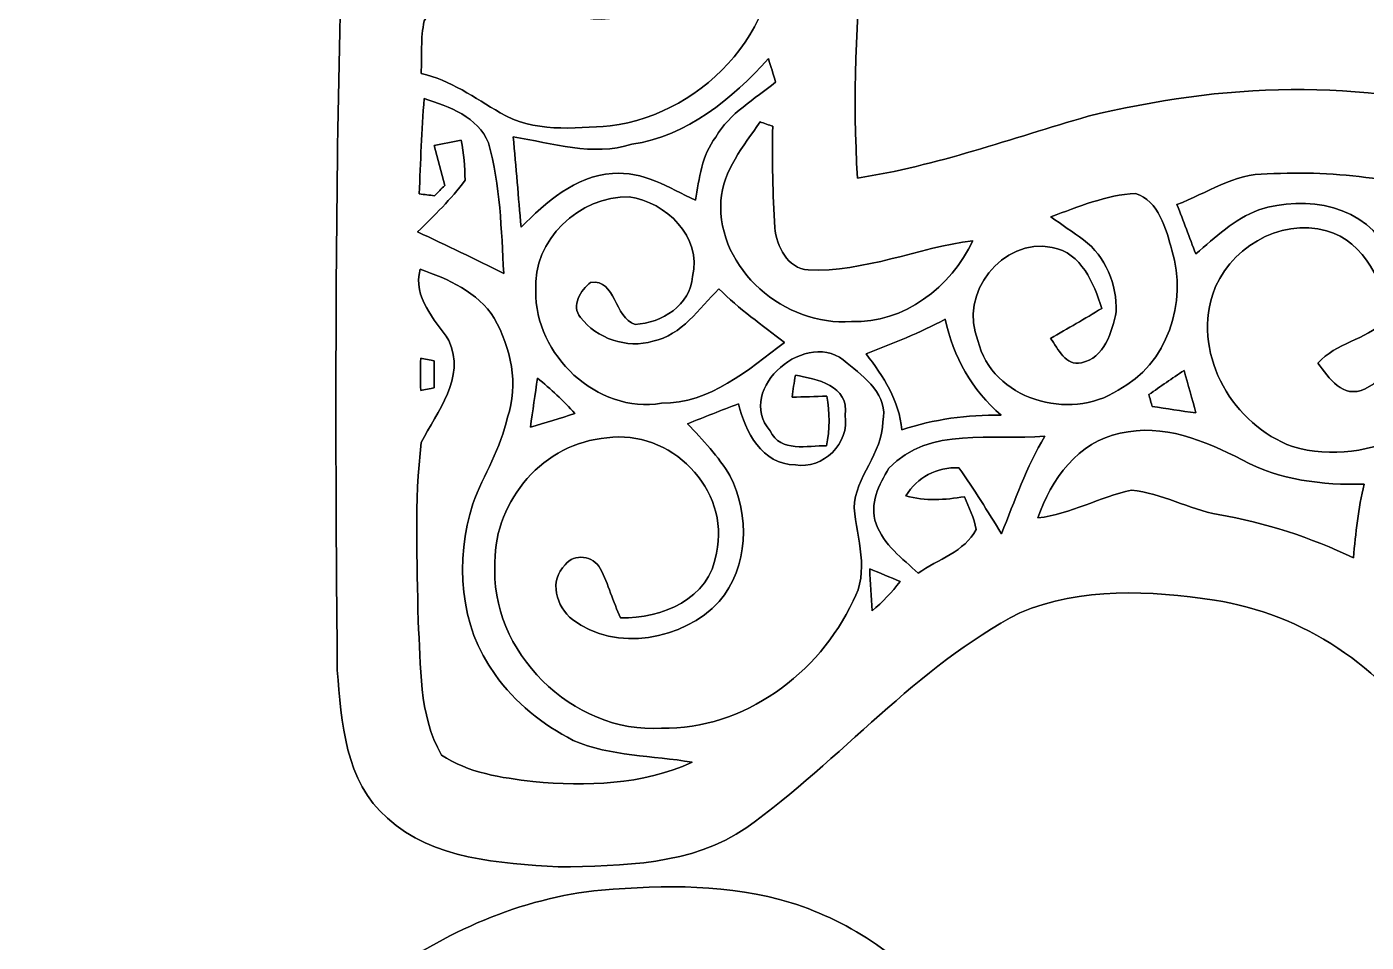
# Model space of a CAD drawing. Header units: centimetres. Extents: x -16.8 to 16.8, y -16.7 to 16.7.
# Drawn here: x 0 to 10.46, y -2.99 to 4.16 of the extents above; entities that cross this region are included whole.
import ezdxf

# ---------------------------------------------------------------- set-up
doc = ezdxf.new("R2010")
doc.units = ezdxf.units.CM
doc.header["$MEASUREMENT"] = 0
doc.layers.add('Layer 1', color=7, linetype='Continuous')

msp = doc.modelspace()

# ---------------------------------------------------------------- linework, layer by layer
at = {"layer": 'Layer 1', "color": 7}
for points, knots in [([(-16.77458, 16.66875), (-16.77458, 16.66875), (16.77458, 16.66875), (16.77458, 16.66875), (16.77458, 16.66875), (16.77458, 16.66875), (16.77458, -16.66875), (16.77458, -16.66875), (16.77458, -16.66875), (16.77458, -16.66875), (-16.77458, -16.66875), (-16.77458, -16.66875), (-16.77458, -16.66875), (-16.77458, -16.66875), (-16.77458, 16.66875), (-16.77458, 16.66875), (-16.77458, 16.66875), (-16.77458, 16.66875), (-16.77458, 16.66875), (-16.77458, 16.66875)], [0, 0, 0, 0, 0.16666667, 0.16666667, 0.16666667, 0.16666667, 0.33333333, 0.33333333, 0.33333333, 0.33333333, 0.5, 0.5, 0.5, 0.5, 0.66666667, 0.66666667, 0.66666667, 0.66666667, 1, 1, 1, 1]), ([(3.86362, 11.79936), (3.42618, 11.62544), (3.15524, 11.18623), (3.04236, 10.74596), (3.04236, 10.74596), (2.70581, 9.63542), (2.65536, 8.46808), (2.56752, 7.31908), (2.56752, 7.31908), (2.40947, 4.59458), (2.39783, 1.86443), (2.42429, -0.86395), (2.42429, -0.86395), (2.45674, -1.26647), (2.48356, -1.73461), (2.81481, -2.01754), (2.81481, -2.01754), (3.17571, -2.34421), (3.6897, -2.36784), (4.14937, -2.39889), (4.14937, -2.39889), (4.64996, -2.38901), (5.19148, -2.38936), (5.62081, -2.09197), (5.62081, -2.09197), (6.35529, -1.56281), (6.94126, -0.83714), (7.753, -0.41451), (7.753, -0.41451), (8.23172, -0.21414), (8.7697, -0.23954), (9.27276, -0.3175), (9.27276, -0.3175), (9.95892, -0.42192), (10.58968, -0.83714), (10.95446, -1.42769), (10.95446, -1.42769), (11.27054, -1.93569), (11.45046, -2.51672), (11.54042, -3.1055), (11.54042, -3.1055), (11.79512, -4.58082), (11.34992, -6.20854), (10.24043, -7.24182), (10.24043, -7.24182), (9.7596, -7.68914), (9.12671, -7.98724), (8.46455, -8.007), (8.46455, -8.007), (7.94949, -8.01229), (7.42456, -7.91633), (6.96877, -7.66833), (6.96877, -7.66833), (6.33942, -7.41504), (6.06919, -6.59836), (6.31155, -5.99228), (6.31155, -5.99228), (6.40927, -5.78908), (6.64845, -5.72805), (6.83895, -5.64092), (6.83895, -5.64092), (7.23053, -5.47158), (7.68985, -5.43595), (8.01158, -5.13609), (8.01158, -5.13609), (7.86377, -4.54025), (7.55015, -3.99521), (7.17268, -3.51684), (7.17268, -3.51684), (6.87035, -3.12138), (6.44102, -2.82751), (5.96653, -2.67899), (5.96653, -2.67899), (5.48887, -2.53083), (4.97911, -2.53965), (4.48627, -2.58057), (4.48627, -2.58057), (3.85445, -2.63913), (3.25826, -2.91042), (2.74849, -3.27872), (2.74849, -3.27872), (1.86655, -3.99521), (1.25201, -5.07894), (1.22202, -6.22723), (1.22202, -6.22723), (1.16805, -7.20831), (1.40159, -8.21161), (1.92687, -9.04557), (1.92687, -9.04557), (3.12138, -11.06805), (5.49698, -12.3003), (7.83484, -12.17436), (7.83484, -12.17436), (8.91222, -12.10698), (9.99913, -11.92953), (10.99114, -11.4868), (10.99114, -11.4868), (12.67636, -10.78477), (14.12275, -9.50454), (14.97683, -7.88635), (14.97683, -7.88635), (15.86371, -6.28721), (16.20485, -4.4002), (16.00447, -2.58798), (16.00447, -2.58798), (15.78363, -0.75001), (14.93449, 1.04881), (13.52479, 2.27189), (13.52479, 2.27189), (12.91449, 2.78553), (12.22446, 3.22862), (11.45011, 3.44558), (11.45011, 3.44558), (10.4267, 3.76943), (9.31757, 3.71475), (8.28499, 3.4611), (8.28499, 3.4611), (7.68844, 3.29001), (7.10071, 3.07269), (6.48476, 2.9785), (6.48476, 2.9785), (6.41032, 4.22557), (6.57966, 5.47017), (6.82766, 6.68972), (6.82766, 6.68972), (7.69373, 6.57296), (8.55521, 6.35741), (9.4361, 6.41244), (9.4361, 6.41244), (10.18611, 6.45936), (10.93399, 6.62622), (11.61803, 6.94161), (11.61803, 6.94161), (12.30348, 7.27957), (12.94483, 7.75441), (13.3664, 8.40105), (13.3664, 8.40105), (13.68213, 8.8713), (13.79996, 9.46185), (13.72164, 10.02101), (13.72164, 10.02101), (13.65567, 10.59356), (13.48775, 11.17), (13.16708, 11.65366), (13.16708, 11.65366), (13.09829, 11.83252), (12.85734, 11.88649), (12.71517, 11.7669), (12.71517, 11.7669), (12.40861, 11.49632), (12.12497, 11.19046), (11.76408, 10.98973), (11.76408, 10.98973), (11.33122, 10.7255), (10.83028, 10.61297), (10.34097, 10.50678), (10.34097, 10.50678), (9.88836, 10.40271), (9.41811, 10.40694), (8.95844, 10.44293), (8.95844, 10.44293), (8.48854, 10.49514), (8.07332, 10.72938), (7.6581, 10.93611), (7.6581, 10.93611), (6.89504, 11.32205), (6.16303, 11.83605), (5.29872, 11.96411), (5.29872, 11.96411), (4.81718, 11.99586), (4.31024, 12.01279), (3.86362, 11.79936)], [0, 0, 0, 0, 0.02272727, 0.02272727, 0.02272727, 0.02272727, 0.04545455, 0.04545455, 0.04545455, 0.04545455, 0.06818182, 0.06818182, 0.06818182, 0.06818182, 0.09090909, 0.09090909, 0.09090909, 0.09090909, 0.11363636, 0.11363636, 0.11363636, 0.11363636, 0.13636364, 0.13636364, 0.13636364, 0.13636364, 0.15909091, 0.15909091, 0.15909091, 0.15909091, 0.18181818, 0.18181818, 0.18181818, 0.18181818, 0.20454545, 0.20454545, 0.20454545, 0.20454545, 0.22727273, 0.22727273, 0.22727273, 0.22727273, 0.25, 0.25, 0.25, 0.25, 0.27272727, 0.27272727, 0.27272727, 0.27272727, 0.29545455, 0.29545455, 0.29545455, 0.29545455, 0.31818182, 0.31818182, 0.31818182, 0.31818182, 0.34090909, 0.34090909, 0.34090909, 0.34090909, 0.36363636, 0.36363636, 0.36363636, 0.36363636, 0.38636364, 0.38636364, 0.38636364, 0.38636364, 0.40909091, 0.40909091, 0.40909091, 0.40909091, 0.43181818, 0.43181818, 0.43181818, 0.43181818, 0.45454545, 0.45454545, 0.45454545, 0.45454545, 0.47727273, 0.47727273, 0.47727273, 0.47727273, 0.5, 0.5, 0.5, 0.5, 0.52272727, 0.52272727, 0.52272727, 0.52272727, 0.54545455, 0.54545455, 0.54545455, 0.54545455, 0.56818182, 0.56818182, 0.56818182, 0.56818182, 0.59090909, 0.59090909, 0.59090909, 0.59090909, 0.61363636, 0.61363636, 0.61363636, 0.61363636, 0.63636364, 0.63636364, 0.63636364, 0.63636364, 0.65909091, 0.65909091, 0.65909091, 0.65909091, 0.68181818, 0.68181818, 0.68181818, 0.68181818, 0.70454545, 0.70454545, 0.70454545, 0.70454545, 0.72727273, 0.72727273, 0.72727273, 0.72727273, 0.75, 0.75, 0.75, 0.75, 0.77272727, 0.77272727, 0.77272727, 0.77272727, 0.79545455, 0.79545455, 0.79545455, 0.79545455, 0.81818182, 0.81818182, 0.81818182, 0.81818182, 0.84090909, 0.84090909, 0.84090909, 0.84090909, 0.86363636, 0.86363636, 0.86363636, 0.86363636, 0.88636364, 0.88636364, 0.88636364, 0.88636364, 0.90909091, 0.90909091, 0.90909091, 0.90909091, 0.93181818, 0.93181818, 0.93181818, 0.93181818, 0.95454545, 0.95454545, 0.95454545, 0.95454545, 1, 1, 1, 1]), ([(3.85833, 5.09764), (3.82623, 5.68819), (4.51203, 6.11681), (5.04754, 5.92843), (5.04754, 5.92843), (5.45112, 5.78591), (5.77709, 5.40985), (5.82154, 4.97769), (5.82154, 4.97769), (5.96688, 4.20476), (5.29978, 3.47768), (4.55436, 3.38561), (4.55436, 3.38561), (4.27037, 3.36832), (3.9497, 3.33163), (3.6957, 3.48933), (3.6957, 3.48933), (3.49603, 3.60398), (3.30764, 3.74474), (3.07799, 3.79518), (3.07799, 3.79518), (3.08751, 3.93206), (3.07199, 4.07141), (3.10268, 4.20546), (3.10268, 4.20546), (3.18206, 4.33246), (3.33798, 4.40126), (3.39055, 4.54801), (3.39055, 4.54801), (3.43606, 4.74733), (3.3274, 4.92372), (3.2512, 5.09729), (3.2512, 5.09729), (3.37538, 5.15373), (3.49779, 5.21476), (3.61844, 5.27932), (3.61844, 5.27932), (3.63537, 5.07224), (3.64419, 4.85211), (3.75391, 4.66937), (3.75391, 4.66937), (3.93277, 4.38221), (4.26402, 4.15996), (4.61574, 4.2351), (4.61574, 4.2351), (4.92407, 4.29366), (5.20171, 4.52191), (5.3019, 4.82247), (5.3019, 4.82247), (5.36681, 4.96676), (5.34106, 5.15161), (5.22711, 5.26344), (5.22711, 5.26344), (5.11351, 5.33083), (4.97417, 5.27085), (4.85211, 5.26133), (4.85211, 5.26133), (4.90008, 5.06201), (5.00204, 4.88386), (5.08564, 4.69829), (5.08564, 4.69829), (4.90149, 4.54378), (4.69477, 4.35928), (4.43159, 4.39879), (4.43159, 4.39879), (4.10951, 4.45664), (3.8354, 4.76285), (3.85833, 5.09764)], [0, 0, 0, 0, 0.05555556, 0.05555556, 0.05555556, 0.05555556, 0.11111111, 0.11111111, 0.11111111, 0.11111111, 0.16666667, 0.16666667, 0.16666667, 0.16666667, 0.22222222, 0.22222222, 0.22222222, 0.22222222, 0.27777778, 0.27777778, 0.27777778, 0.27777778, 0.33333333, 0.33333333, 0.33333333, 0.33333333, 0.38888889, 0.38888889, 0.38888889, 0.38888889, 0.44444444, 0.44444444, 0.44444444, 0.44444444, 0.5, 0.5, 0.5, 0.5, 0.55555556, 0.55555556, 0.55555556, 0.55555556, 0.61111111, 0.61111111, 0.61111111, 0.61111111, 0.66666667, 0.66666667, 0.66666667, 0.66666667, 0.72222222, 0.72222222, 0.72222222, 0.72222222, 0.77777778, 0.77777778, 0.77777778, 0.77777778, 0.83333333, 0.83333333, 0.83333333, 0.83333333, 0.88888889, 0.88888889, 0.88888889, 0.88888889, 1, 1, 1, 1]), ([(4.7244, 3.24238), (5.15549, 3.30835), (5.50686, 3.59657), (5.78979, 3.91231), (5.78979, 3.91231), (5.80849, 3.85092), (5.82718, 3.78954), (5.84553, 3.72745), (5.84553, 3.72745), (5.68254, 3.5941), (5.48711, 3.4865), (5.3788, 3.29918), (5.3788, 3.29918), (5.26909, 3.15736), (5.25074, 2.97497), (5.21935, 2.80529), (5.21935, 2.80529), (5.01438, 2.90442), (4.80977, 3.0353), (4.57129, 3.01378), (4.57129, 3.01378), (4.27814, 2.99438), (4.05589, 2.79012), (3.85868, 2.59503), (3.85868, 2.59503), (3.83681, 2.82998), (3.82094, 3.06493), (3.79765, 3.29953), (3.79765, 3.29953), (4.10281, 3.25155), (4.41748, 3.14572), (4.7244, 3.24238)], [0, 0, 0, 0, 0.11111111, 0.11111111, 0.11111111, 0.11111111, 0.22222222, 0.22222222, 0.22222222, 0.22222222, 0.33333333, 0.33333333, 0.33333333, 0.33333333, 0.44444444, 0.44444444, 0.44444444, 0.44444444, 0.55555556, 0.55555556, 0.55555556, 0.55555556, 0.66666667, 0.66666667, 0.66666667, 0.66666667, 0.77777778, 0.77777778, 0.77777778, 0.77777778, 1, 1, 1, 1]), ([(3.10303, 3.59869), (3.296, 3.53871), (3.52319, 3.45475), (3.60362, 3.25261), (3.60362, 3.25261), (3.69782, 2.92206), (3.70417, 2.57457), (3.72357, 2.23379), (3.72357, 2.23379), (3.50097, 2.34562), (3.27589, 2.45286), (3.05082, 2.55834), (3.05082, 2.55834), (3.18064, 2.6864), (3.31329, 2.8134), (3.42124, 2.96122), (3.42124, 2.96122), (3.42124, 3.06811), (3.4103, 3.17183), (3.39125, 3.27589), (3.39125, 3.27589), (3.3207, 3.26214), (3.25049, 3.24767), (3.18064, 3.2325), (3.18064, 3.2325), (3.2064, 3.12808), (3.23568, 3.02472), (3.2639, 2.92135), (3.2639, 2.92135), (3.23674, 2.89454), (3.20992, 2.86808), (3.18347, 2.84092), (3.18347, 2.84092), (3.1436, 2.84586), (3.10374, 2.85044), (3.06423, 2.85503), (3.06423, 2.85503), (3.07375, 3.10303), (3.08151, 3.35139), (3.10303, 3.59869)], [0, 0, 0, 0, 0.09090909, 0.09090909, 0.09090909, 0.09090909, 0.18181818, 0.18181818, 0.18181818, 0.18181818, 0.27272727, 0.27272727, 0.27272727, 0.27272727, 0.36363636, 0.36363636, 0.36363636, 0.36363636, 0.45454545, 0.45454545, 0.45454545, 0.45454545, 0.54545455, 0.54545455, 0.54545455, 0.54545455, 0.63636364, 0.63636364, 0.63636364, 0.63636364, 0.72727273, 0.72727273, 0.72727273, 0.72727273, 0.81818182, 0.81818182, 0.81818182, 0.81818182, 1, 1, 1, 1]), ([(5.41831, 2.8), (5.43525, 3.04094), (5.59506, 3.22651), (5.72523, 3.41701), (5.72523, 3.41701), (5.74992, 3.40854), (5.79931, 3.39161), (5.82401, 3.38314), (5.82401, 3.38314), (5.81519, 3.11926), (5.82471, 2.85503), (5.84024, 2.59115), (5.84024, 2.59115), (5.85364, 2.4451), (5.93725, 2.27436), (6.10023, 2.26131), (6.10023, 2.26131), (6.5405, 2.24296), (6.95325, 2.43381), (7.3847, 2.48991), (7.3847, 2.48991), (7.21642, 2.12972), (6.84742, 1.84044), (6.43714, 1.85984), (6.43714, 1.85984), (5.92137, 1.81575), (5.38833, 2.26766), (5.41831, 2.8)], [0, 0, 0, 0, 0.125, 0.125, 0.125, 0.125, 0.25, 0.25, 0.25, 0.25, 0.375, 0.375, 0.375, 0.375, 0.5, 0.5, 0.5, 0.5, 0.625, 0.625, 0.625, 0.625, 0.75, 0.75, 0.75, 0.75, 1, 1, 1, 1]), ([(8.97925, 2.77213), (9.21103, 2.85891), (9.42552, 3.01731), (9.6841, 3.01061), (9.6841, 3.01061), (10.23302, 3.04518), (10.78195, 2.95557), (11.30935, 2.80741), (11.30935, 2.80741), (11.43035, 2.44757), (11.51431, 2.04858), (11.37144, 1.68063), (11.37144, 1.68063), (11.18023, 1.08479), (10.48667, 0.70062), (9.88095, 0.883), (9.88095, 0.883), (9.41917, 1.05163), (9.10766, 1.58044), (9.25548, 2.06587), (9.25548, 2.06587), (9.37366, 2.42394), (9.77618, 2.67088), (10.14765, 2.56716), (10.14765, 2.56716), (10.44187, 2.48144), (10.6172, 2.15441), (10.59674, 1.85984), (10.59674, 1.85984), (10.45069, 1.71344), (10.21962, 1.69333), (10.07992, 1.53353), (10.07992, 1.53353), (10.16847, 1.41817), (10.26689, 1.25095), (10.44928, 1.33315), (10.44928, 1.33315), (10.82887, 1.52471), (10.83345, 2.05564), (10.63766, 2.38301), (10.63766, 2.38301), (10.46727, 2.76789), (9.98291, 2.8508), (9.61743, 2.7305), (9.61743, 2.7305), (9.42728, 2.65783), (9.277, 2.51778), (9.12636, 2.38619), (9.12636, 2.38619), (9.07803, 2.51531), (9.02829, 2.64372), (8.97925, 2.77213)], [0, 0, 0, 0, 0.07142857, 0.07142857, 0.07142857, 0.07142857, 0.14285714, 0.14285714, 0.14285714, 0.14285714, 0.21428571, 0.21428571, 0.21428571, 0.21428571, 0.28571429, 0.28571429, 0.28571429, 0.28571429, 0.35714286, 0.35714286, 0.35714286, 0.35714286, 0.42857143, 0.42857143, 0.42857143, 0.42857143, 0.5, 0.5, 0.5, 0.5, 0.57142857, 0.57142857, 0.57142857, 0.57142857, 0.64285714, 0.64285714, 0.64285714, 0.64285714, 0.71428571, 0.71428571, 0.71428571, 0.71428571, 0.78571429, 0.78571429, 0.78571429, 0.78571429, 0.85714286, 0.85714286, 0.85714286, 0.85714286, 1, 1, 1, 1]), ([(3.97404, 2.09903), (3.94547, 2.49308), (4.31694, 2.84163), (4.70323, 2.83281), (4.70323, 2.83281), (4.99145, 2.78871), (5.27085, 2.52342), (5.19818, 2.20945), (5.19818, 2.20945), (5.18019, 1.98543), (4.95723, 1.8482), (4.75051, 1.83586), (4.75051, 1.83586), (4.58329, 1.88771), (4.60093, 2.19251), (4.40196, 2.16394), (4.40196, 2.16394), (4.324, 2.10361), (4.24639, 1.98155), (4.32294, 1.89054), (4.32294, 1.89054), (4.44747, 1.72438), (4.68736, 1.64641), (4.88774, 1.70427), (4.88774, 1.70427), (5.11316, 1.75189), (5.24863, 1.95968), (5.4035, 2.11349), (5.4035, 2.11349), (5.56048, 1.95827), (5.73969, 1.8288), (5.91573, 1.6958), (5.91573, 1.6958), (5.63316, 1.48272), (5.33259, 1.21673), (4.95582, 1.22061), (4.95582, 1.22061), (4.45206, 1.1363), (3.96311, 1.59985), (3.97404, 2.09903)], [0, 0, 0, 0, 0.09090909, 0.09090909, 0.09090909, 0.09090909, 0.18181818, 0.18181818, 0.18181818, 0.18181818, 0.27272727, 0.27272727, 0.27272727, 0.27272727, 0.36363636, 0.36363636, 0.36363636, 0.36363636, 0.45454545, 0.45454545, 0.45454545, 0.45454545, 0.54545455, 0.54545455, 0.54545455, 0.54545455, 0.63636364, 0.63636364, 0.63636364, 0.63636364, 0.72727273, 0.72727273, 0.72727273, 0.72727273, 0.81818182, 0.81818182, 0.81818182, 0.81818182, 1, 1, 1, 1]), ([(7.99536, 2.67688), (8.20914, 2.75378), (8.4261, 2.84727), (8.6554, 2.85891), (8.6554, 2.85891), (8.83673, 2.80035), (8.89494, 2.58057), (8.93939, 2.41547), (8.93939, 2.41547), (9.06286, 2.01083), (8.90658, 1.52329), (8.51888, 1.32292), (8.51888, 1.32292), (8.1407, 1.07562), (7.53322, 1.25024), (7.42527, 1.71062), (7.42527, 1.71062), (7.27357, 2.07222), (7.61365, 2.51778), (8.00488, 2.43664), (8.00488, 2.43664), (8.23489, 2.39395), (8.32944, 2.15935), (8.39188, 1.96144), (8.39188, 1.96144), (8.26064, 1.87995), (8.12553, 1.80516), (7.99253, 1.72649), (7.99253, 1.72649), (8.05356, 1.64712), (8.1086, 1.50742), (8.23313, 1.53705), (8.23313, 1.53705), (8.41093, 1.57268), (8.47443, 1.77765), (8.50477, 1.93463), (8.50477, 1.93463), (8.51112, 2.14524), (8.42186, 2.36749), (8.25041, 2.4959), (8.25041, 2.4959), (8.16681, 2.5587), (8.07826, 2.61373), (7.99536, 2.67688)], [0, 0, 0, 0, 0.08333333, 0.08333333, 0.08333333, 0.08333333, 0.16666667, 0.16666667, 0.16666667, 0.16666667, 0.25, 0.25, 0.25, 0.25, 0.33333333, 0.33333333, 0.33333333, 0.33333333, 0.41666667, 0.41666667, 0.41666667, 0.41666667, 0.5, 0.5, 0.5, 0.5, 0.58333333, 0.58333333, 0.58333333, 0.58333333, 0.66666667, 0.66666667, 0.66666667, 0.66666667, 0.75, 0.75, 0.75, 0.75, 0.83333333, 0.83333333, 0.83333333, 0.83333333, 1, 1, 1, 1]), ([(3.07022, 2.2673), (3.2893, 2.1904), (3.52072, 2.09091), (3.64949, 1.88524), (3.64949, 1.88524), (3.7779, 1.65347), (3.84281, 1.36878), (3.7532, 1.1116), (3.7532, 1.1116), (3.70311, 0.87136), (3.56658, 0.66393), (3.48262, 0.43568), (3.48262, 0.43568), (3.34292, -0.00141), (3.37573, -0.51999), (3.65548, -0.89676), (3.65548, -0.89676), (3.81071, -1.11654), (4.02766, -1.2887), (4.26649, -1.41076), (4.26649, -1.41076), (4.55683, -1.53952), (4.88597, -1.52612), (5.19359, -1.58221), (5.19359, -1.58221), (4.80483, -1.76107), (4.36986, -1.77024), (3.95146, -1.73214), (3.95146, -1.73214), (3.70558, -1.70251), (3.44734, -1.66723), (3.23744, -1.52541), (3.23744, -1.52541), (3.05506, -1.20862), (3.07975, -0.82832), (3.0547, -0.47696), (3.0547, -0.47696), (3.04941, -0.01341), (3.02225, 0.45332), (3.0801, 0.9144), (3.0801, 0.9144), (3.20075, 1.15852), (3.42971, 1.4164), (3.2953, 1.71168), (3.2953, 1.71168), (3.1817, 1.88136), (3.01449, 2.04364), (3.07022, 2.2673)], [0, 0, 0, 0, 0.07692308, 0.07692308, 0.07692308, 0.07692308, 0.15384615, 0.15384615, 0.15384615, 0.15384615, 0.23076923, 0.23076923, 0.23076923, 0.23076923, 0.30769231, 0.30769231, 0.30769231, 0.30769231, 0.38461538, 0.38461538, 0.38461538, 0.38461538, 0.46153846, 0.46153846, 0.46153846, 0.46153846, 0.53846154, 0.53846154, 0.53846154, 0.53846154, 0.61538462, 0.61538462, 0.61538462, 0.61538462, 0.69230769, 0.69230769, 0.69230769, 0.69230769, 0.76923077, 0.76923077, 0.76923077, 0.76923077, 0.84615385, 0.84615385, 0.84615385, 0.84615385, 1, 1, 1, 1]), ([(5.80319, 1.00542), (5.52203, 1.32997), (6.09988, 1.82598), (6.40327, 1.53423), (6.40327, 1.53423), (6.5405, 1.42628), (6.72924, 1.27952), (6.68267, 1.07668), (6.68267, 1.07668), (6.68232, 0.82868), (6.46606, 0.6477), (6.4583, 0.40393), (6.4583, 0.40393), (6.48018, 0.16369), (6.58177, -0.09243), (6.45054, -0.32209), (6.45054, -0.32209), (6.18525, -0.89112), (5.59823, -1.32821), (4.95512, -1.31516), (4.95512, -1.31516), (4.2612, -1.36278), (3.60715, -0.71614), (3.65513, -0.01905), (3.65513, -0.01905), (3.65054, 0.46214), (4.04178, 0.91652), (4.52826, 0.94968), (4.52826, 0.94968), (5.01791, 1.02482), (5.49875, 0.55033), (5.38339, 0.05115), (5.38339, 0.05115), (5.33047, -0.3115), (4.95829, -0.45967), (4.63515, -0.45544), (4.63515, -0.45544), (4.57729, -0.32844), (4.54025, -0.19226), (4.4771, -0.06809), (4.4771, -0.06809), (4.42454, 0.02822), (4.27143, 0.05256), (4.20299, -0.04022), (4.20299, -0.04022), (4.07423, -0.16016), (4.13385, -0.37042), (4.25979, -0.46743), (4.25979, -0.46743), (4.59811, -0.72566), (5.12621, -0.63006), (5.40526, -0.32632), (5.40526, -0.32632), (5.63668, -0.05609), (5.64515, 0.34678), (5.48922, 0.65546), (5.48922, 0.65546), (5.39821, 0.80645), (5.27791, 0.9338), (5.15832, 1.06116), (5.15832, 1.06116), (5.29026, 1.11337), (5.42255, 1.16558), (5.55519, 1.21673), (5.55519, 1.21673), (5.61022, 1.00013), (5.73793, 0.74224), (6.00004, 0.74013), (6.00004, 0.74013), (6.21524, 0.70168), (6.42726, 0.90946), (6.38775, 1.12677), (6.38775, 1.12677), (6.42514, 1.35749), (6.16232, 1.41217), (6.00004, 1.43969), (6.00004, 1.43969), (5.99087, 1.38289), (5.98205, 1.32609), (5.97394, 1.26929), (5.97394, 1.26929), (6.06425, 1.26929), (6.15456, 1.27247), (6.24487, 1.27706), (6.24487, 1.27706), (6.27133, 1.14829), (6.26816, 1.01671), (6.24346, 0.88794), (6.24346, 0.88794), (6.09353, 0.89253), (5.88504, 0.83256), (5.80319, 1.00542)], [0, 0, 0, 0, 0.04166667, 0.04166667, 0.04166667, 0.04166667, 0.08333333, 0.08333333, 0.08333333, 0.08333333, 0.125, 0.125, 0.125, 0.125, 0.16666667, 0.16666667, 0.16666667, 0.16666667, 0.20833333, 0.20833333, 0.20833333, 0.20833333, 0.25, 0.25, 0.25, 0.25, 0.29166667, 0.29166667, 0.29166667, 0.29166667, 0.33333333, 0.33333333, 0.33333333, 0.33333333, 0.375, 0.375, 0.375, 0.375, 0.41666667, 0.41666667, 0.41666667, 0.41666667, 0.45833333, 0.45833333, 0.45833333, 0.45833333, 0.5, 0.5, 0.5, 0.5, 0.54166667, 0.54166667, 0.54166667, 0.54166667, 0.58333333, 0.58333333, 0.58333333, 0.58333333, 0.625, 0.625, 0.625, 0.625, 0.66666667, 0.66666667, 0.66666667, 0.66666667, 0.70833333, 0.70833333, 0.70833333, 0.70833333, 0.75, 0.75, 0.75, 0.75, 0.79166667, 0.79166667, 0.79166667, 0.79166667, 0.83333333, 0.83333333, 0.83333333, 0.83333333, 0.875, 0.875, 0.875, 0.875, 0.91666667, 0.91666667, 0.91666667, 0.91666667, 1, 1, 1, 1]), ([(7.17056, 1.87643), (7.23089, 1.58327), (7.38082, 1.32186), (7.60659, 1.12748), (7.60659, 1.12748), (7.34307, 1.12924), (7.08166, 1.09855), (6.83225, 1.01353), (6.83225, 1.01353), (6.81002, 1.24072), (6.68831, 1.43192), (6.55179, 1.6069), (6.55179, 1.6069), (6.76169, 1.68734), (6.97124, 1.77094), (7.17056, 1.87643)], [0, 0, 0, 0, 0.2, 0.2, 0.2, 0.2, 0.4, 0.4, 0.4, 0.4, 0.6, 0.6, 0.6, 0.6, 1, 1, 1, 1]), ([(3.07552, 1.57163), (3.10127, 1.56669), (3.15313, 1.55681), (3.17923, 1.55222), (3.17923, 1.55222), (3.17923, 1.49931), (3.17923, 1.39347), (3.17923, 1.34056), (3.17923, 1.34056), (3.15313, 1.33597), (3.10127, 1.32609), (3.07552, 1.32115), (3.07552, 1.32115), (3.07269, 1.40476), (3.07269, 1.48837), (3.07552, 1.57163)], [0, 0, 0, 0, 0.2, 0.2, 0.2, 0.2, 0.4, 0.4, 0.4, 0.4, 0.6, 0.6, 0.6, 0.6, 1, 1, 1, 1]), ([(8.75982, 1.28799), (8.85049, 1.35184), (8.94186, 1.41534), (9.03429, 1.47673), (9.03429, 1.47673), (9.06533, 1.36596), (9.09743, 1.25589), (9.12707, 1.14476), (9.12707, 1.14476), (9.01277, 1.16134), (8.89811, 1.17934), (8.78522, 1.19662), (8.78522, 1.19662), (8.77887, 1.2192), (8.76617, 1.26506), (8.75982, 1.28799)], [0, 0, 0, 0, 0.2, 0.2, 0.2, 0.2, 0.4, 0.4, 0.4, 0.4, 0.6, 0.6, 0.6, 0.6, 1, 1, 1, 1]), ([(3.98709, 1.41781), (4.08975, 1.33138), (4.19135, 1.24213), (4.27955, 1.14018), (4.27955, 1.14018), (4.16348, 1.1049), (4.04812, 1.06786), (3.93206, 1.03293), (3.93206, 1.03293), (3.95005, 1.16134), (3.96769, 1.29011), (3.98709, 1.41781)], [0, 0, 0, 0, 0.25, 0.25, 0.25, 0.25, 0.5, 0.5, 0.5, 0.5, 1, 1, 1, 1]), ([(6.73065, 0.71367), (7.04391, 1.04599), (7.54204, 0.92675), (7.94702, 0.96308), (7.94702, 0.96308), (7.8038, 0.72319), (7.71278, 0.46002), (7.60942, 0.20179), (7.60942, 0.20179), (7.50147, 0.37536), (7.39528, 0.54998), (7.27675, 0.71649), (7.27675, 0.71649), (7.10212, 0.72496), (6.95219, 0.64241), (6.86364, 0.49777), (6.86364, 0.49777), (7.01252, 0.45508), (7.1688, 0.46708), (7.32014, 0.49071), (7.32014, 0.49071), (7.35295, 0.40746), (7.39634, 0.32597), (7.41151, 0.23636), (7.41151, 0.23636), (7.32437, 0.06103), (7.10988, 0.00317), (6.95819, -0.10689), (6.95819, -0.10689), (6.83824, 0.01094), (6.68655, 0.11501), (6.63046, 0.28011), (6.63046, 0.28011), (6.57472, 0.43533), (6.65233, 0.58632), (6.73065, 0.71367)], [0, 0, 0, 0, 0.1, 0.1, 0.1, 0.1, 0.2, 0.2, 0.2, 0.2, 0.3, 0.3, 0.3, 0.3, 0.4, 0.4, 0.4, 0.4, 0.5, 0.5, 0.5, 0.5, 0.6, 0.6, 0.6, 0.6, 0.7, 0.7, 0.7, 0.7, 0.8, 0.8, 0.8, 0.8, 1, 1, 1, 1]), ([(8.53511, 0.98601), (8.87024, 1.06751), (9.19586, 0.92675), (9.48866, 0.77893), (9.48866, 0.77893), (9.77935, 0.61983), (10.11414, 0.58103), (10.44116, 0.58879), (10.44116, 0.58879), (10.39248, 0.4004), (10.37484, 0.20673), (10.3565, 0.01376), (10.3565, 0.01376), (10.02206, 0.17321), (9.66752, 0.29034), (9.30169, 0.35101), (9.30169, 0.35101), (9.06956, 0.3937), (8.86107, 0.51894), (8.62471, 0.54116), (8.62471, 0.54116), (8.37424, 0.49036), (8.15058, 0.35454), (7.89411, 0.32561), (7.89411, 0.32561), (7.99324, 0.62336), (8.21055, 0.92322), (8.53511, 0.98601)], [0, 0, 0, 0, 0.125, 0.125, 0.125, 0.125, 0.25, 0.25, 0.25, 0.25, 0.375, 0.375, 0.375, 0.375, 0.5, 0.5, 0.5, 0.5, 0.625, 0.625, 0.625, 0.625, 0.75, 0.75, 0.75, 0.75, 1, 1, 1, 1]), ([(6.58036, -0.07267), (6.65974, -0.10407), (6.73876, -0.13688), (6.81778, -0.1711), (6.81778, -0.1711), (6.75358, -0.25506), (6.6802, -0.33126), (6.59941, -0.39934), (6.59941, -0.39934), (6.59201, -0.28998), (6.58566, -0.18133), (6.58036, -0.07267)], [0, 0, 0, 0, 0.25, 0.25, 0.25, 0.25, 0.5, 0.5, 0.5, 0.5, 1, 1, 1, 1])]:
    msp.add_open_spline(points, degree=3, knots=knots, dxfattribs=at)
at = {"layer": 'Layer 1', "color": 251}
for points, knots in [([(3.86362, 11.79936), (4.31024, 12.01279), (4.81718, 11.99586), (5.29872, 11.96411), (5.29872, 11.96411), (6.16303, 11.83605), (6.89504, 11.32205), (7.6581, 10.93611), (7.6581, 10.93611), (8.07332, 10.72938), (8.48854, 10.49514), (8.95844, 10.44293), (8.95844, 10.44293), (9.41811, 10.40694), (9.88836, 10.40271), (10.34097, 10.50678), (10.34097, 10.50678), (10.83028, 10.61297), (11.33122, 10.7255), (11.76408, 10.98973), (11.76408, 10.98973), (12.12497, 11.19046), (12.40861, 11.49632), (12.71517, 11.7669), (12.71517, 11.7669), (12.85734, 11.88649), (13.09829, 11.83252), (13.16708, 11.65366), (13.16708, 11.65366), (13.48775, 11.17), (13.65567, 10.59356), (13.72164, 10.02101), (13.72164, 10.02101), (13.79996, 9.46185), (13.68213, 8.8713), (13.3664, 8.40105), (13.3664, 8.40105), (12.94483, 7.75441), (12.30348, 7.27957), (11.61803, 6.94161), (11.61803, 6.94161), (10.93399, 6.62622), (10.18611, 6.45936), (9.4361, 6.41244), (9.4361, 6.41244), (8.55521, 6.35741), (7.69373, 6.57296), (6.82766, 6.68972), (6.82766, 6.68972), (6.57966, 5.47017), (6.41032, 4.22557), (6.48476, 2.9785), (6.48476, 2.9785), (7.10071, 3.07269), (7.68844, 3.29001), (8.28499, 3.4611), (8.28499, 3.4611), (9.31757, 3.71475), (10.4267, 3.76943), (11.45011, 3.44558), (11.45011, 3.44558), (12.22446, 3.22862), (12.91449, 2.78553), (13.52479, 2.27189), (13.52479, 2.27189), (14.93449, 1.04881), (15.78363, -0.75001), (16.00447, -2.58798), (16.00447, -2.58798), (16.20485, -4.4002), (15.86371, -6.28721), (14.97683, -7.88635), (14.97683, -7.88635), (14.12275, -9.50454), (12.67636, -10.78477), (10.99114, -11.4868), (10.99114, -11.4868), (9.99913, -11.92953), (8.91222, -12.10698), (7.83484, -12.17436), (7.83484, -12.17436), (5.49698, -12.3003), (3.12138, -11.06805), (1.92687, -9.04557), (1.92687, -9.04557), (1.40159, -8.21161), (1.16805, -7.20831), (1.22202, -6.22723), (1.22202, -6.22723), (1.25201, -5.07894), (1.86655, -3.99521), (2.74849, -3.27872), (2.74849, -3.27872), (3.25826, -2.91042), (3.85445, -2.63913), (4.48627, -2.58057), (4.48627, -2.58057), (4.97911, -2.53965), (5.48887, -2.53083), (5.96653, -2.67899), (5.96653, -2.67899), (6.44102, -2.82751), (6.87035, -3.12138), (7.17268, -3.51684), (7.17268, -3.51684), (7.55015, -3.99521), (7.86377, -4.54025), (8.01158, -5.13609), (8.01158, -5.13609), (7.68985, -5.43595), (7.23053, -5.47158), (6.83895, -5.64092), (6.83895, -5.64092), (6.64845, -5.72805), (6.40927, -5.78908), (6.31155, -5.99228), (6.31155, -5.99228), (6.06919, -6.59836), (6.33942, -7.41504), (6.96877, -7.66833), (6.96877, -7.66833), (7.42456, -7.91633), (7.94949, -8.01229), (8.46455, -8.007), (8.46455, -8.007), (9.12671, -7.98724), (9.7596, -7.68914), (10.24043, -7.24182), (10.24043, -7.24182), (11.34992, -6.20854), (11.79512, -4.58082), (11.54042, -3.1055), (11.54042, -3.1055), (11.45046, -2.51672), (11.27054, -1.93569), (10.95446, -1.42769), (10.95446, -1.42769), (10.58968, -0.83714), (9.95892, -0.42192), (9.27276, -0.3175), (9.27276, -0.3175), (8.7697, -0.23954), (8.23172, -0.21414), (7.753, -0.41451), (7.753, -0.41451), (6.94126, -0.83714), (6.35529, -1.56281), (5.62081, -2.09197), (5.62081, -2.09197), (5.19148, -2.38936), (4.64996, -2.38901), (4.14937, -2.39889), (4.14937, -2.39889), (3.6897, -2.36784), (3.17571, -2.34421), (2.81481, -2.01754), (2.81481, -2.01754), (2.48356, -1.73461), (2.45674, -1.26647), (2.42429, -0.86395), (2.42429, -0.86395), (2.39783, 1.86443), (2.40947, 4.59458), (2.56752, 7.31908), (2.56752, 7.31908), (2.65536, 8.46808), (2.70581, 9.63542), (3.04236, 10.74596), (3.04236, 10.74596), (3.15524, 11.18623), (3.42618, 11.62544), (3.86362, 11.79936), (3.86362, 11.79936), (3.86362, 11.79936), (3.86362, 11.79936), (3.86362, 11.79936)], [0, 0, 0, 0, 0.02222222, 0.02222222, 0.02222222, 0.02222222, 0.04444444, 0.04444444, 0.04444444, 0.04444444, 0.06666667, 0.06666667, 0.06666667, 0.06666667, 0.08888889, 0.08888889, 0.08888889, 0.08888889, 0.11111111, 0.11111111, 0.11111111, 0.11111111, 0.13333333, 0.13333333, 0.13333333, 0.13333333, 0.15555556, 0.15555556, 0.15555556, 0.15555556, 0.17777778, 0.17777778, 0.17777778, 0.17777778, 0.2, 0.2, 0.2, 0.2, 0.22222222, 0.22222222, 0.22222222, 0.22222222, 0.24444444, 0.24444444, 0.24444444, 0.24444444, 0.26666667, 0.26666667, 0.26666667, 0.26666667, 0.28888889, 0.28888889, 0.28888889, 0.28888889, 0.31111111, 0.31111111, 0.31111111, 0.31111111, 0.33333333, 0.33333333, 0.33333333, 0.33333333, 0.35555556, 0.35555556, 0.35555556, 0.35555556, 0.37777778, 0.37777778, 0.37777778, 0.37777778, 0.4, 0.4, 0.4, 0.4, 0.42222222, 0.42222222, 0.42222222, 0.42222222, 0.44444444, 0.44444444, 0.44444444, 0.44444444, 0.46666667, 0.46666667, 0.46666667, 0.46666667, 0.48888889, 0.48888889, 0.48888889, 0.48888889, 0.51111111, 0.51111111, 0.51111111, 0.51111111, 0.53333333, 0.53333333, 0.53333333, 0.53333333, 0.55555556, 0.55555556, 0.55555556, 0.55555556, 0.57777778, 0.57777778, 0.57777778, 0.57777778, 0.6, 0.6, 0.6, 0.6, 0.62222222, 0.62222222, 0.62222222, 0.62222222, 0.64444444, 0.64444444, 0.64444444, 0.64444444, 0.66666667, 0.66666667, 0.66666667, 0.66666667, 0.68888889, 0.68888889, 0.68888889, 0.68888889, 0.71111111, 0.71111111, 0.71111111, 0.71111111, 0.73333333, 0.73333333, 0.73333333, 0.73333333, 0.75555556, 0.75555556, 0.75555556, 0.75555556, 0.77777778, 0.77777778, 0.77777778, 0.77777778, 0.8, 0.8, 0.8, 0.8, 0.82222222, 0.82222222, 0.82222222, 0.82222222, 0.84444444, 0.84444444, 0.84444444, 0.84444444, 0.86666667, 0.86666667, 0.86666667, 0.86666667, 0.88888889, 0.88888889, 0.88888889, 0.88888889, 0.91111111, 0.91111111, 0.91111111, 0.91111111, 0.93333333, 0.93333333, 0.93333333, 0.93333333, 0.95555556, 0.95555556, 0.95555556, 0.95555556, 1, 1, 1, 1]), ([(3.85833, 5.09764), (3.8354, 4.76285), (4.10951, 4.45664), (4.43159, 4.39879), (4.43159, 4.39879), (4.69477, 4.35928), (4.90149, 4.54378), (5.08564, 4.69829), (5.08564, 4.69829), (5.00204, 4.88386), (4.90008, 5.06201), (4.85211, 5.26133), (4.85211, 5.26133), (4.97417, 5.27085), (5.11351, 5.33083), (5.22711, 5.26344), (5.22711, 5.26344), (5.34106, 5.15161), (5.36681, 4.96676), (5.3019, 4.82247), (5.3019, 4.82247), (5.20171, 4.52191), (4.92407, 4.29366), (4.61574, 4.2351), (4.61574, 4.2351), (4.26402, 4.15996), (3.93277, 4.38221), (3.75391, 4.66937), (3.75391, 4.66937), (3.64419, 4.85211), (3.63537, 5.07224), (3.61844, 5.27932), (3.61844, 5.27932), (3.49779, 5.21476), (3.37538, 5.15373), (3.2512, 5.09729), (3.2512, 5.09729), (3.3274, 4.92372), (3.43606, 4.74733), (3.39055, 4.54801), (3.39055, 4.54801), (3.33798, 4.40126), (3.18206, 4.33246), (3.10268, 4.20546), (3.10268, 4.20546), (3.07199, 4.07141), (3.08751, 3.93206), (3.07799, 3.79518), (3.07799, 3.79518), (3.30764, 3.74474), (3.49603, 3.60398), (3.6957, 3.48933), (3.6957, 3.48933), (3.9497, 3.33163), (4.27037, 3.36832), (4.55436, 3.38561), (4.55436, 3.38561), (5.29978, 3.47768), (5.96688, 4.20476), (5.82154, 4.97769), (5.82154, 4.97769), (5.77709, 5.40985), (5.45112, 5.78591), (5.04754, 5.92843), (5.04754, 5.92843), (4.51203, 6.11681), (3.82623, 5.68819), (3.85833, 5.09764), (3.85833, 5.09764), (3.85833, 5.09764), (3.85833, 5.09764), (3.85833, 5.09764)], [0, 0, 0, 0, 0.05263158, 0.05263158, 0.05263158, 0.05263158, 0.10526316, 0.10526316, 0.10526316, 0.10526316, 0.15789474, 0.15789474, 0.15789474, 0.15789474, 0.21052632, 0.21052632, 0.21052632, 0.21052632, 0.26315789, 0.26315789, 0.26315789, 0.26315789, 0.31578947, 0.31578947, 0.31578947, 0.31578947, 0.36842105, 0.36842105, 0.36842105, 0.36842105, 0.42105263, 0.42105263, 0.42105263, 0.42105263, 0.47368421, 0.47368421, 0.47368421, 0.47368421, 0.52631579, 0.52631579, 0.52631579, 0.52631579, 0.57894737, 0.57894737, 0.57894737, 0.57894737, 0.63157895, 0.63157895, 0.63157895, 0.63157895, 0.68421053, 0.68421053, 0.68421053, 0.68421053, 0.73684211, 0.73684211, 0.73684211, 0.73684211, 0.78947368, 0.78947368, 0.78947368, 0.78947368, 0.84210526, 0.84210526, 0.84210526, 0.84210526, 0.89473684, 0.89473684, 0.89473684, 0.89473684, 1, 1, 1, 1]), ([(4.7244, 3.24238), (4.41748, 3.14572), (4.10281, 3.25155), (3.79765, 3.29953), (3.79765, 3.29953), (3.82094, 3.06493), (3.83681, 2.82998), (3.85868, 2.59503), (3.85868, 2.59503), (4.05589, 2.79012), (4.27814, 2.99438), (4.57129, 3.01378), (4.57129, 3.01378), (4.80977, 3.0353), (5.01438, 2.90442), (5.21935, 2.80529), (5.21935, 2.80529), (5.25074, 2.97497), (5.26909, 3.15736), (5.3788, 3.29918), (5.3788, 3.29918), (5.48711, 3.4865), (5.68254, 3.5941), (5.84553, 3.72745), (5.84553, 3.72745), (5.82718, 3.78954), (5.80849, 3.85092), (5.78979, 3.91231), (5.78979, 3.91231), (5.50686, 3.59657), (5.15549, 3.30835), (4.7244, 3.24238), (4.7244, 3.24238), (4.7244, 3.24238), (4.7244, 3.24238), (4.7244, 3.24238)], [0, 0, 0, 0, 0.1, 0.1, 0.1, 0.1, 0.2, 0.2, 0.2, 0.2, 0.3, 0.3, 0.3, 0.3, 0.4, 0.4, 0.4, 0.4, 0.5, 0.5, 0.5, 0.5, 0.6, 0.6, 0.6, 0.6, 0.7, 0.7, 0.7, 0.7, 0.8, 0.8, 0.8, 0.8, 1, 1, 1, 1]), ([(3.10303, 3.59869), (3.08151, 3.35139), (3.07375, 3.10303), (3.06423, 2.85503), (3.06423, 2.85503), (3.10374, 2.85044), (3.1436, 2.84586), (3.18347, 2.84092), (3.18347, 2.84092), (3.20992, 2.86808), (3.23674, 2.89454), (3.2639, 2.92135), (3.2639, 2.92135), (3.23568, 3.02472), (3.2064, 3.12808), (3.18064, 3.2325), (3.18064, 3.2325), (3.25049, 3.24767), (3.3207, 3.26214), (3.39125, 3.27589), (3.39125, 3.27589), (3.4103, 3.17183), (3.42124, 3.06811), (3.42124, 2.96122), (3.42124, 2.96122), (3.31329, 2.8134), (3.18064, 2.6864), (3.05082, 2.55834), (3.05082, 2.55834), (3.27589, 2.45286), (3.50097, 2.34562), (3.72357, 2.23379), (3.72357, 2.23379), (3.70417, 2.57457), (3.69782, 2.92206), (3.60362, 3.25261), (3.60362, 3.25261), (3.52319, 3.45475), (3.296, 3.53871), (3.10303, 3.59869), (3.10303, 3.59869), (3.10303, 3.59869), (3.10303, 3.59869), (3.10303, 3.59869)], [0, 0, 0, 0, 0.08333333, 0.08333333, 0.08333333, 0.08333333, 0.16666667, 0.16666667, 0.16666667, 0.16666667, 0.25, 0.25, 0.25, 0.25, 0.33333333, 0.33333333, 0.33333333, 0.33333333, 0.41666667, 0.41666667, 0.41666667, 0.41666667, 0.5, 0.5, 0.5, 0.5, 0.58333333, 0.58333333, 0.58333333, 0.58333333, 0.66666667, 0.66666667, 0.66666667, 0.66666667, 0.75, 0.75, 0.75, 0.75, 0.83333333, 0.83333333, 0.83333333, 0.83333333, 1, 1, 1, 1]), ([(5.41831, 2.8), (5.38833, 2.26766), (5.92137, 1.81575), (6.43714, 1.85984), (6.43714, 1.85984), (6.84742, 1.84044), (7.21642, 2.12972), (7.3847, 2.48991), (7.3847, 2.48991), (6.95325, 2.43381), (6.5405, 2.24296), (6.10023, 2.26131), (6.10023, 2.26131), (5.93725, 2.27436), (5.85364, 2.4451), (5.84024, 2.59115), (5.84024, 2.59115), (5.82471, 2.85503), (5.81519, 3.11926), (5.82401, 3.38314), (5.82401, 3.38314), (5.79931, 3.39161), (5.74992, 3.40854), (5.72523, 3.41701), (5.72523, 3.41701), (5.59506, 3.22651), (5.43525, 3.04094), (5.41831, 2.8), (5.41831, 2.8), (5.41831, 2.8), (5.41831, 2.8), (5.41831, 2.8)], [0, 0, 0, 0, 0.11111111, 0.11111111, 0.11111111, 0.11111111, 0.22222222, 0.22222222, 0.22222222, 0.22222222, 0.33333333, 0.33333333, 0.33333333, 0.33333333, 0.44444444, 0.44444444, 0.44444444, 0.44444444, 0.55555556, 0.55555556, 0.55555556, 0.55555556, 0.66666667, 0.66666667, 0.66666667, 0.66666667, 0.77777778, 0.77777778, 0.77777778, 0.77777778, 1, 1, 1, 1]), ([(8.97925, 2.77213), (9.02829, 2.64372), (9.07803, 2.51531), (9.12636, 2.38619), (9.12636, 2.38619), (9.277, 2.51778), (9.42728, 2.65783), (9.61743, 2.7305), (9.61743, 2.7305), (9.98291, 2.8508), (10.46727, 2.76789), (10.63766, 2.38301), (10.63766, 2.38301), (10.83345, 2.05564), (10.82887, 1.52471), (10.44928, 1.33315), (10.44928, 1.33315), (10.26689, 1.25095), (10.16847, 1.41817), (10.07992, 1.53353), (10.07992, 1.53353), (10.21962, 1.69333), (10.45069, 1.71344), (10.59674, 1.85984), (10.59674, 1.85984), (10.6172, 2.15441), (10.44187, 2.48144), (10.14765, 2.56716), (10.14765, 2.56716), (9.77618, 2.67088), (9.37366, 2.42394), (9.25548, 2.06587), (9.25548, 2.06587), (9.10766, 1.58044), (9.41917, 1.05163), (9.88095, 0.883), (9.88095, 0.883), (10.48667, 0.70062), (11.18023, 1.08479), (11.37144, 1.68063), (11.37144, 1.68063), (11.51431, 2.04858), (11.43035, 2.44757), (11.30935, 2.80741), (11.30935, 2.80741), (10.78195, 2.95557), (10.23302, 3.04518), (9.6841, 3.01061), (9.6841, 3.01061), (9.42552, 3.01731), (9.21103, 2.85891), (8.97925, 2.77213), (8.97925, 2.77213), (8.97925, 2.77213), (8.97925, 2.77213), (8.97925, 2.77213)], [0, 0, 0, 0, 0.06666667, 0.06666667, 0.06666667, 0.06666667, 0.13333333, 0.13333333, 0.13333333, 0.13333333, 0.2, 0.2, 0.2, 0.2, 0.26666667, 0.26666667, 0.26666667, 0.26666667, 0.33333333, 0.33333333, 0.33333333, 0.33333333, 0.4, 0.4, 0.4, 0.4, 0.46666667, 0.46666667, 0.46666667, 0.46666667, 0.53333333, 0.53333333, 0.53333333, 0.53333333, 0.6, 0.6, 0.6, 0.6, 0.66666667, 0.66666667, 0.66666667, 0.66666667, 0.73333333, 0.73333333, 0.73333333, 0.73333333, 0.8, 0.8, 0.8, 0.8, 0.86666667, 0.86666667, 0.86666667, 0.86666667, 1, 1, 1, 1]), ([(3.97404, 2.09903), (3.96311, 1.59985), (4.45206, 1.1363), (4.95582, 1.22061), (4.95582, 1.22061), (5.33259, 1.21673), (5.63316, 1.48272), (5.91573, 1.6958), (5.91573, 1.6958), (5.73969, 1.8288), (5.56048, 1.95827), (5.4035, 2.11349), (5.4035, 2.11349), (5.24863, 1.95968), (5.11316, 1.75189), (4.88774, 1.70427), (4.88774, 1.70427), (4.68736, 1.64641), (4.44747, 1.72438), (4.32294, 1.89054), (4.32294, 1.89054), (4.24639, 1.98155), (4.324, 2.10361), (4.40196, 2.16394), (4.40196, 2.16394), (4.60093, 2.19251), (4.58329, 1.88771), (4.75051, 1.83586), (4.75051, 1.83586), (4.95723, 1.8482), (5.18019, 1.98543), (5.19818, 2.20945), (5.19818, 2.20945), (5.27085, 2.52342), (4.99145, 2.78871), (4.70323, 2.83281), (4.70323, 2.83281), (4.31694, 2.84163), (3.94547, 2.49308), (3.97404, 2.09903), (3.97404, 2.09903), (3.97404, 2.09903), (3.97404, 2.09903), (3.97404, 2.09903)], [0, 0, 0, 0, 0.08333333, 0.08333333, 0.08333333, 0.08333333, 0.16666667, 0.16666667, 0.16666667, 0.16666667, 0.25, 0.25, 0.25, 0.25, 0.33333333, 0.33333333, 0.33333333, 0.33333333, 0.41666667, 0.41666667, 0.41666667, 0.41666667, 0.5, 0.5, 0.5, 0.5, 0.58333333, 0.58333333, 0.58333333, 0.58333333, 0.66666667, 0.66666667, 0.66666667, 0.66666667, 0.75, 0.75, 0.75, 0.75, 0.83333333, 0.83333333, 0.83333333, 0.83333333, 1, 1, 1, 1]), ([(7.99536, 2.67688), (8.07826, 2.61373), (8.16681, 2.5587), (8.25041, 2.4959), (8.25041, 2.4959), (8.42186, 2.36749), (8.51112, 2.14524), (8.50477, 1.93463), (8.50477, 1.93463), (8.47443, 1.77765), (8.41093, 1.57268), (8.23313, 1.53705), (8.23313, 1.53705), (8.1086, 1.50742), (8.05356, 1.64712), (7.99253, 1.72649), (7.99253, 1.72649), (8.12553, 1.80516), (8.26064, 1.87995), (8.39188, 1.96144), (8.39188, 1.96144), (8.32944, 2.15935), (8.23489, 2.39395), (8.00488, 2.43664), (8.00488, 2.43664), (7.61365, 2.51778), (7.27357, 2.07222), (7.42527, 1.71062), (7.42527, 1.71062), (7.53322, 1.25024), (8.1407, 1.07562), (8.51888, 1.32292), (8.51888, 1.32292), (8.90658, 1.52329), (9.06286, 2.01083), (8.93939, 2.41547), (8.93939, 2.41547), (8.89494, 2.58057), (8.83673, 2.80035), (8.6554, 2.85891), (8.6554, 2.85891), (8.4261, 2.84727), (8.20914, 2.75378), (7.99536, 2.67688), (7.99536, 2.67688), (7.99536, 2.67688), (7.99536, 2.67688), (7.99536, 2.67688)], [0, 0, 0, 0, 0.07692308, 0.07692308, 0.07692308, 0.07692308, 0.15384615, 0.15384615, 0.15384615, 0.15384615, 0.23076923, 0.23076923, 0.23076923, 0.23076923, 0.30769231, 0.30769231, 0.30769231, 0.30769231, 0.38461538, 0.38461538, 0.38461538, 0.38461538, 0.46153846, 0.46153846, 0.46153846, 0.46153846, 0.53846154, 0.53846154, 0.53846154, 0.53846154, 0.61538462, 0.61538462, 0.61538462, 0.61538462, 0.69230769, 0.69230769, 0.69230769, 0.69230769, 0.76923077, 0.76923077, 0.76923077, 0.76923077, 0.84615385, 0.84615385, 0.84615385, 0.84615385, 1, 1, 1, 1]), ([(3.07022, 2.2673), (3.01449, 2.04364), (3.1817, 1.88136), (3.2953, 1.71168), (3.2953, 1.71168), (3.42971, 1.4164), (3.20075, 1.15852), (3.0801, 0.9144), (3.0801, 0.9144), (3.02225, 0.45332), (3.04941, -0.01341), (3.0547, -0.47696), (3.0547, -0.47696), (3.07975, -0.82832), (3.05506, -1.20862), (3.23744, -1.52541), (3.23744, -1.52541), (3.44734, -1.66723), (3.70558, -1.70251), (3.95146, -1.73214), (3.95146, -1.73214), (4.36986, -1.77024), (4.80483, -1.76107), (5.19359, -1.58221), (5.19359, -1.58221), (4.88597, -1.52612), (4.55683, -1.53952), (4.26649, -1.41076), (4.26649, -1.41076), (4.02766, -1.2887), (3.81071, -1.11654), (3.65548, -0.89676), (3.65548, -0.89676), (3.37573, -0.51999), (3.34292, -0.00141), (3.48262, 0.43568), (3.48262, 0.43568), (3.56658, 0.66393), (3.70311, 0.87136), (3.7532, 1.1116), (3.7532, 1.1116), (3.84281, 1.36878), (3.7779, 1.65347), (3.64949, 1.88524), (3.64949, 1.88524), (3.52072, 2.09091), (3.2893, 2.1904), (3.07022, 2.2673), (3.07022, 2.2673), (3.07022, 2.2673), (3.07022, 2.2673), (3.07022, 2.2673)], [0, 0, 0, 0, 0.07142857, 0.07142857, 0.07142857, 0.07142857, 0.14285714, 0.14285714, 0.14285714, 0.14285714, 0.21428571, 0.21428571, 0.21428571, 0.21428571, 0.28571429, 0.28571429, 0.28571429, 0.28571429, 0.35714286, 0.35714286, 0.35714286, 0.35714286, 0.42857143, 0.42857143, 0.42857143, 0.42857143, 0.5, 0.5, 0.5, 0.5, 0.57142857, 0.57142857, 0.57142857, 0.57142857, 0.64285714, 0.64285714, 0.64285714, 0.64285714, 0.71428571, 0.71428571, 0.71428571, 0.71428571, 0.78571429, 0.78571429, 0.78571429, 0.78571429, 0.85714286, 0.85714286, 0.85714286, 0.85714286, 1, 1, 1, 1]), ([(5.80319, 1.00542), (5.88504, 0.83256), (6.09353, 0.89253), (6.24346, 0.88794), (6.24346, 0.88794), (6.26816, 1.01671), (6.27133, 1.14829), (6.24487, 1.27706), (6.24487, 1.27706), (6.15456, 1.27247), (6.06425, 1.26929), (5.97394, 1.26929), (5.97394, 1.26929), (5.98205, 1.32609), (5.99087, 1.38289), (6.00004, 1.43969), (6.00004, 1.43969), (6.16232, 1.41217), (6.42514, 1.35749), (6.38775, 1.12677), (6.38775, 1.12677), (6.42726, 0.90946), (6.21524, 0.70168), (6.00004, 0.74013), (6.00004, 0.74013), (5.73793, 0.74224), (5.61022, 1.00013), (5.55519, 1.21673), (5.55519, 1.21673), (5.42255, 1.16558), (5.29026, 1.11337), (5.15832, 1.06116), (5.15832, 1.06116), (5.27791, 0.9338), (5.39821, 0.80645), (5.48922, 0.65546), (5.48922, 0.65546), (5.64515, 0.34678), (5.63668, -0.05609), (5.40526, -0.32632), (5.40526, -0.32632), (5.12621, -0.63006), (4.59811, -0.72566), (4.25979, -0.46743), (4.25979, -0.46743), (4.13385, -0.37042), (4.07423, -0.16016), (4.20299, -0.04022), (4.20299, -0.04022), (4.27143, 0.05256), (4.42454, 0.02822), (4.4771, -0.06809), (4.4771, -0.06809), (4.54025, -0.19226), (4.57729, -0.32844), (4.63515, -0.45544), (4.63515, -0.45544), (4.95829, -0.45967), (5.33047, -0.3115), (5.38339, 0.05115), (5.38339, 0.05115), (5.49875, 0.55033), (5.01791, 1.02482), (4.52826, 0.94968), (4.52826, 0.94968), (4.04178, 0.91652), (3.65054, 0.46214), (3.65513, -0.01905), (3.65513, -0.01905), (3.60715, -0.71614), (4.2612, -1.36278), (4.95512, -1.31516), (4.95512, -1.31516), (5.59823, -1.32821), (6.18525, -0.89112), (6.45054, -0.32209), (6.45054, -0.32209), (6.58177, -0.09243), (6.48018, 0.16369), (6.4583, 0.40393), (6.4583, 0.40393), (6.46606, 0.6477), (6.68232, 0.82868), (6.68267, 1.07668), (6.68267, 1.07668), (6.72924, 1.27952), (6.5405, 1.42628), (6.40327, 1.53423), (6.40327, 1.53423), (6.09988, 1.82598), (5.52203, 1.32997), (5.80319, 1.00542), (5.80319, 1.00542), (5.80319, 1.00542), (5.80319, 1.00542), (5.80319, 1.00542)], [0, 0, 0, 0, 0.04, 0.04, 0.04, 0.04, 0.08, 0.08, 0.08, 0.08, 0.12, 0.12, 0.12, 0.12, 0.16, 0.16, 0.16, 0.16, 0.2, 0.2, 0.2, 0.2, 0.24, 0.24, 0.24, 0.24, 0.28, 0.28, 0.28, 0.28, 0.32, 0.32, 0.32, 0.32, 0.36, 0.36, 0.36, 0.36, 0.4, 0.4, 0.4, 0.4, 0.44, 0.44, 0.44, 0.44, 0.48, 0.48, 0.48, 0.48, 0.52, 0.52, 0.52, 0.52, 0.56, 0.56, 0.56, 0.56, 0.6, 0.6, 0.6, 0.6, 0.64, 0.64, 0.64, 0.64, 0.68, 0.68, 0.68, 0.68, 0.72, 0.72, 0.72, 0.72, 0.76, 0.76, 0.76, 0.76, 0.8, 0.8, 0.8, 0.8, 0.84, 0.84, 0.84, 0.84, 0.88, 0.88, 0.88, 0.88, 0.92, 0.92, 0.92, 0.92, 1, 1, 1, 1]), ([(7.17056, 1.87643), (6.97124, 1.77094), (6.76169, 1.68734), (6.55179, 1.6069), (6.55179, 1.6069), (6.68831, 1.43192), (6.81002, 1.24072), (6.83225, 1.01353), (6.83225, 1.01353), (7.08166, 1.09855), (7.34307, 1.12924), (7.60659, 1.12748), (7.60659, 1.12748), (7.38082, 1.32186), (7.23089, 1.58327), (7.17056, 1.87643), (7.17056, 1.87643), (7.17056, 1.87643), (7.17056, 1.87643), (7.17056, 1.87643)], [0, 0, 0, 0, 0.16666667, 0.16666667, 0.16666667, 0.16666667, 0.33333333, 0.33333333, 0.33333333, 0.33333333, 0.5, 0.5, 0.5, 0.5, 0.66666667, 0.66666667, 0.66666667, 0.66666667, 1, 1, 1, 1]), ([(3.07552, 1.57163), (3.07269, 1.48837), (3.07269, 1.40476), (3.07552, 1.32115), (3.07552, 1.32115), (3.10127, 1.32609), (3.15313, 1.33597), (3.17923, 1.34056), (3.17923, 1.34056), (3.17923, 1.39347), (3.17923, 1.49931), (3.17923, 1.55222), (3.17923, 1.55222), (3.15313, 1.55681), (3.10127, 1.56669), (3.07552, 1.57163), (3.07552, 1.57163), (3.07552, 1.57163), (3.07552, 1.57163), (3.07552, 1.57163)], [0, 0, 0, 0, 0.16666667, 0.16666667, 0.16666667, 0.16666667, 0.33333333, 0.33333333, 0.33333333, 0.33333333, 0.5, 0.5, 0.5, 0.5, 0.66666667, 0.66666667, 0.66666667, 0.66666667, 1, 1, 1, 1]), ([(8.75982, 1.28799), (8.76617, 1.26506), (8.77887, 1.2192), (8.78522, 1.19662), (8.78522, 1.19662), (8.89811, 1.17934), (9.01277, 1.16134), (9.12707, 1.14476), (9.12707, 1.14476), (9.09743, 1.25589), (9.06533, 1.36596), (9.03429, 1.47673), (9.03429, 1.47673), (8.94186, 1.41534), (8.85049, 1.35184), (8.75982, 1.28799), (8.75982, 1.28799), (8.75982, 1.28799), (8.75982, 1.28799), (8.75982, 1.28799)], [0, 0, 0, 0, 0.16666667, 0.16666667, 0.16666667, 0.16666667, 0.33333333, 0.33333333, 0.33333333, 0.33333333, 0.5, 0.5, 0.5, 0.5, 0.66666667, 0.66666667, 0.66666667, 0.66666667, 1, 1, 1, 1]), ([(3.98709, 1.41781), (3.96769, 1.29011), (3.95005, 1.16134), (3.93206, 1.03293), (3.93206, 1.03293), (4.04812, 1.06786), (4.16348, 1.1049), (4.27955, 1.14018), (4.27955, 1.14018), (4.19135, 1.24213), (4.08975, 1.33138), (3.98709, 1.41781), (3.98709, 1.41781), (3.98709, 1.41781), (3.98709, 1.41781), (3.98709, 1.41781)], [0, 0, 0, 0, 0.2, 0.2, 0.2, 0.2, 0.4, 0.4, 0.4, 0.4, 0.6, 0.6, 0.6, 0.6, 1, 1, 1, 1]), ([(6.73065, 0.71367), (6.65233, 0.58632), (6.57472, 0.43533), (6.63046, 0.28011), (6.63046, 0.28011), (6.68655, 0.11501), (6.83824, 0.01094), (6.95819, -0.10689), (6.95819, -0.10689), (7.10988, 0.00317), (7.32437, 0.06103), (7.41151, 0.23636), (7.41151, 0.23636), (7.39634, 0.32597), (7.35295, 0.40746), (7.32014, 0.49071), (7.32014, 0.49071), (7.1688, 0.46708), (7.01252, 0.45508), (6.86364, 0.49777), (6.86364, 0.49777), (6.95219, 0.64241), (7.10212, 0.72496), (7.27675, 0.71649), (7.27675, 0.71649), (7.39528, 0.54998), (7.50147, 0.37536), (7.60942, 0.20179), (7.60942, 0.20179), (7.71278, 0.46002), (7.8038, 0.72319), (7.94702, 0.96308), (7.94702, 0.96308), (7.54204, 0.92675), (7.04391, 1.04599), (6.73065, 0.71367), (6.73065, 0.71367), (6.73065, 0.71367), (6.73065, 0.71367), (6.73065, 0.71367)], [0, 0, 0, 0, 0.09090909, 0.09090909, 0.09090909, 0.09090909, 0.18181818, 0.18181818, 0.18181818, 0.18181818, 0.27272727, 0.27272727, 0.27272727, 0.27272727, 0.36363636, 0.36363636, 0.36363636, 0.36363636, 0.45454545, 0.45454545, 0.45454545, 0.45454545, 0.54545455, 0.54545455, 0.54545455, 0.54545455, 0.63636364, 0.63636364, 0.63636364, 0.63636364, 0.72727273, 0.72727273, 0.72727273, 0.72727273, 0.81818182, 0.81818182, 0.81818182, 0.81818182, 1, 1, 1, 1]), ([(8.53511, 0.98601), (8.21055, 0.92322), (7.99324, 0.62336), (7.89411, 0.32561), (7.89411, 0.32561), (8.15058, 0.35454), (8.37424, 0.49036), (8.62471, 0.54116), (8.62471, 0.54116), (8.86107, 0.51894), (9.06956, 0.3937), (9.30169, 0.35101), (9.30169, 0.35101), (9.66752, 0.29034), (10.02206, 0.17321), (10.3565, 0.01376), (10.3565, 0.01376), (10.37484, 0.20673), (10.39248, 0.4004), (10.44116, 0.58879), (10.44116, 0.58879), (10.11414, 0.58103), (9.77935, 0.61983), (9.48866, 0.77893), (9.48866, 0.77893), (9.19586, 0.92675), (8.87024, 1.06751), (8.53511, 0.98601), (8.53511, 0.98601), (8.53511, 0.98601), (8.53511, 0.98601), (8.53511, 0.98601)], [0, 0, 0, 0, 0.11111111, 0.11111111, 0.11111111, 0.11111111, 0.22222222, 0.22222222, 0.22222222, 0.22222222, 0.33333333, 0.33333333, 0.33333333, 0.33333333, 0.44444444, 0.44444444, 0.44444444, 0.44444444, 0.55555556, 0.55555556, 0.55555556, 0.55555556, 0.66666667, 0.66666667, 0.66666667, 0.66666667, 0.77777778, 0.77777778, 0.77777778, 0.77777778, 1, 1, 1, 1]), ([(6.58036, -0.07267), (6.58566, -0.18133), (6.59201, -0.28998), (6.59941, -0.39934), (6.59941, -0.39934), (6.6802, -0.33126), (6.75358, -0.25506), (6.81778, -0.1711), (6.81778, -0.1711), (6.73876, -0.13688), (6.65974, -0.10407), (6.58036, -0.07267), (6.58036, -0.07267), (6.58036, -0.07267), (6.58036, -0.07267), (6.58036, -0.07267)], [0, 0, 0, 0, 0.2, 0.2, 0.2, 0.2, 0.4, 0.4, 0.4, 0.4, 0.6, 0.6, 0.6, 0.6, 1, 1, 1, 1])]:
    msp.add_open_spline(points, degree=3, knots=knots, dxfattribs=at)

doc.saveas('drawing.dxf')
